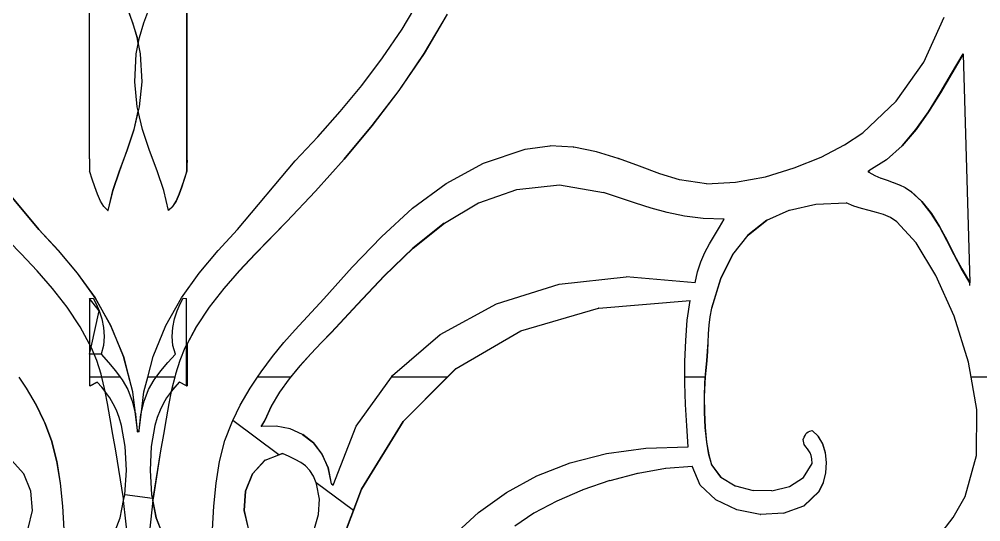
# Model space of a CAD drawing. Header units: inches. Extents: x 3672 to 10975, y -27382 to -746.
# Drawn here: x 4396.46 to 4407.52, y -26762.52 to -26756.74 of the extents above; entities that cross this region are included whole.
import ezdxf

# ---------------------------------------------------------------- set-up
doc = ezdxf.new("R2010")
doc.units = ezdxf.units.IN
doc.header["$LTSCALE"] = 17
doc.header["$MEASUREMENT"] = 0

msp = doc.modelspace()

# ---------------------------------------------------------------- linework, layer by layer
for p, q in [((4400.864, -26756.853), (4401.072, -26756.501)), ((4397.266, -26758.346), (4397.266, -26756.549)), ((4397.706, -26756.628), (4397.763, -26756.783)), ((4397.765, -26756.783), (4397.708, -26756.628)), ((4397.891, -26756.783), (4397.948, -26756.628)), ((4398.383, -26756.555), (4398.384, -26758.483)), ((4398.39, -26758.346), (4398.39, -26756.549)), ((4401.382, -26756.682), (4401.116, -26757.133)), ((4401.118, -26757.133), (4401.384, -26756.682)), ((4406.864, -26757.233), (4407.097, -26756.717)), ((4397.763, -26756.783), (4397.765, -26756.783)), ((4397.763, -26756.783), (4397.813, -26756.951)), ((4397.815, -26756.951), (4397.765, -26756.783)), ((4397.841, -26756.951), (4397.891, -26756.783)), ((4400.639, -26757.186), (4400.864, -26756.853)), ((4397.813, -26756.951), (4397.815, -26756.951)), ((4397.813, -26756.951), (4397.827, -26757.025)), ((4397.828, -26757.019), (4397.815, -26756.951)), ((4397.828, -26757.019), (4397.841, -26756.951)), ((4397.805, -26757.139), (4397.827, -26757.025)), ((4397.827, -26757.025), (4397.828, -26757.019)), ((4397.827, -26757.025), (4397.849, -26757.139)), ((4397.787, -26757.461), (4397.805, -26757.139)), ((4397.849, -26757.139), (4397.867, -26757.461)), ((4400.4, -26757.502), (4400.639, -26757.186)), ((4401.116, -26757.133), (4400.826, -26757.56)), ((4400.828, -26757.56), (4401.118, -26757.133)), ((4401.116, -26757.133), (4401.118, -26757.133)), ((4407.185, -26757.364), (4407.318, -26757.139)), ((4407.318, -26757.143), (4407.187, -26757.364)), ((4407.318, -26757.139), (4407.319, -26757.141)), ((4407.319, -26757.141), (4407.318, -26757.142)), ((4407.319, -26757.141), (4407.318, -26757.143)), ((4407.318, -26757.143), (4407.395, -26759.769)), ((4406.547, -26757.682), (4406.864, -26757.233)), ((4407.053, -26757.588), (4407.185, -26757.364)), ((4407.187, -26757.364), (4407.055, -26757.588)), ((4407.185, -26757.364), (4407.187, -26757.364)), ((4397.816, -26757.749), (4397.787, -26757.461)), ((4397.867, -26757.461), (4397.838, -26757.749)), ((4400.15, -26757.803), (4400.4, -26757.502)), ((4400.826, -26757.56), (4400.517, -26757.965)), ((4400.519, -26757.965), (4400.828, -26757.56)), ((4400.826, -26757.56), (4400.828, -26757.56)), ((4406.918, -26757.805), (4407.053, -26757.588)), ((4407.055, -26757.588), (4406.92, -26757.805)), ((4407.053, -26757.588), (4407.055, -26757.588)), ((4397.827, -26757.796), (4397.816, -26757.749)), ((4397.838, -26757.749), (4397.827, -26757.796)), ((4406.162, -26758.047), (4406.547, -26757.682)), ((4397.827, -26757.796), (4397.776, -26758.01)), ((4397.779, -26758.01), (4397.828, -26757.8)), ((4397.828, -26757.8), (4397.827, -26757.796)), ((4397.877, -26758.01), (4397.828, -26757.8)), ((4399.893, -26758.092), (4400.15, -26757.803)), ((4406.773, -26758.01), (4406.918, -26757.805)), ((4406.92, -26757.805), (4406.775, -26758.01)), ((4406.918, -26757.805), (4406.92, -26757.805)), ((4400.517, -26757.965), (4400.195, -26758.35)), ((4400.197, -26758.35), (4400.519, -26757.965)), ((4400.517, -26757.965), (4400.519, -26757.965)), ((4397.776, -26758.01), (4397.696, -26758.253)), ((4397.698, -26758.253), (4397.779, -26758.01)), ((4397.776, -26758.01), (4397.779, -26758.01)), ((4397.958, -26758.253), (4397.877, -26758.01)), ((4405.951, -26758.187), (4406.162, -26758.047)), ((4406.614, -26758.196), (4406.773, -26758.01)), ((4406.775, -26758.01), (4406.616, -26758.196)), ((4406.773, -26758.01), (4406.775, -26758.01)), ((4399.633, -26758.369), (4399.893, -26758.092)), ((4402.28, -26758.237), (4402.564, -26758.199)), ((4402.564, -26758.199), (4402.566, -26758.199)), ((4402.836, -26758.213), (4402.566, -26758.199)), ((4405.683, -26758.326), (4405.951, -26758.187)), ((4406.434, -26758.357), (4406.614, -26758.196)), ((4406.616, -26758.196), (4406.436, -26758.357)), ((4406.614, -26758.196), (4406.616, -26758.196)), ((4397.696, -26758.253), (4397.61, -26758.484)), ((4397.612, -26758.484), (4397.698, -26758.253)), ((4397.696, -26758.253), (4397.698, -26758.253)), ((4398.043, -26758.484), (4397.958, -26758.253)), ((4401.8, -26758.398), (4402.28, -26758.237)), ((4402.836, -26758.213), (4402.838, -26758.213)), ((4403.098, -26758.265), (4402.838, -26758.213)), ((4403.098, -26758.265), (4403.1, -26758.265)), ((4403.35, -26758.342), (4403.1, -26758.265)), ((4396.021, -26758.369), (4396.683, -26759.159)), ((4396.685, -26759.159), (4396.023, -26758.369)), ((4397.266, -26758.348), (4397.266, -26758.346)), ((4397.266, -26758.348), (4397.266, -26758.488)), ((4398.389, -26758.362), (4398.384, -26758.483)), ((4398.389, -26758.348), (4398.39, -26758.346)), ((4398.389, -26758.362), (4398.389, -26758.348)), ((4398.389, -26758.488), (4398.389, -26758.362)), ((4398.971, -26759.159), (4399.633, -26758.369)), ((4400.195, -26758.35), (4399.865, -26758.718)), ((4399.867, -26758.718), (4400.197, -26758.35)), ((4400.195, -26758.35), (4400.197, -26758.35)), ((4401.371, -26758.629), (4401.8, -26758.398)), ((4403.35, -26758.342), (4403.352, -26758.342)), ((4403.593, -26758.431), (4403.352, -26758.342)), ((4405.375, -26758.452), (4405.683, -26758.326)), ((4406.434, -26758.357), (4406.232, -26758.486)), ((4406.434, -26758.357), (4406.436, -26758.357)), ((4397.27, -26758.498), (4397.266, -26758.488)), ((4397.297, -26758.58), (4397.27, -26758.498)), ((4397.61, -26758.484), (4397.533, -26758.71)), ((4397.535, -26758.71), (4397.612, -26758.484)), ((4397.61, -26758.484), (4397.612, -26758.484)), ((4398.12, -26758.71), (4398.043, -26758.484)), ((4398.383, -26758.5), (4398.356, -26758.58)), ((4398.358, -26758.58), (4398.386, -26758.498)), ((4398.383, -26758.5), (4398.384, -26758.498)), ((4398.384, -26758.483), (4398.384, -26758.491)), ((4398.384, -26758.498), (4398.389, -26758.488)), ((4398.384, -26758.491), (4398.384, -26758.498)), ((4398.386, -26758.498), (4398.384, -26758.498)), ((4398.386, -26758.498), (4398.389, -26758.488)), ((4403.593, -26758.431), (4403.595, -26758.431)), ((4403.827, -26758.518), (4403.595, -26758.431)), ((4403.827, -26758.518), (4403.829, -26758.518)), ((4404.053, -26758.588), (4403.829, -26758.518)), ((4405.042, -26758.553), (4405.375, -26758.452)), ((4406.23, -26758.501), (4406.23, -26758.486)), ((4406.23, -26758.486), (4406.232, -26758.486)), ((4406.23, -26758.501), (4406.232, -26758.501)), ((4406.232, -26758.486), (4406.232, -26758.501)), ((4406.232, -26758.501), (4406.3, -26758.538)), ((4397.326, -26758.668), (4397.297, -26758.58)), ((4398.356, -26758.58), (4398.328, -26758.668)), ((4398.33, -26758.668), (4398.358, -26758.58)), ((4398.358, -26758.58), (4398.356, -26758.58)), ((4400.983, -26758.916), (4401.371, -26758.629)), ((4404.053, -26758.588), (4404.055, -26758.588)), ((4404.365, -26758.633), (4404.055, -26758.588)), ((4404.365, -26758.633), (4404.7, -26758.617)), ((4404.7, -26758.617), (4405.042, -26758.553)), ((4406.3, -26758.538), (4406.302, -26758.538)), ((4406.302, -26758.538), (4406.372, -26758.568)), ((4406.372, -26758.568), (4406.374, -26758.568)), ((4406.374, -26758.568), (4406.443, -26758.594)), ((4406.443, -26758.594), (4406.445, -26758.594)), ((4406.445, -26758.594), (4406.513, -26758.619)), ((4406.513, -26758.619), (4406.516, -26758.619)), ((4406.516, -26758.619), (4406.582, -26758.646)), ((4397.357, -26758.754), (4397.326, -26758.668)), ((4397.533, -26758.71), (4397.478, -26758.94)), ((4397.481, -26758.94), (4397.535, -26758.71)), ((4397.533, -26758.71), (4397.535, -26758.71)), ((4398.175, -26758.94), (4398.12, -26758.71)), ((4398.328, -26758.668), (4398.297, -26758.754)), ((4398.299, -26758.754), (4398.33, -26758.668)), ((4398.33, -26758.668), (4398.328, -26758.668)), ((4399.865, -26758.718), (4399.532, -26759.072)), ((4399.534, -26759.072), (4399.867, -26758.718)), ((4399.865, -26758.718), (4399.867, -26758.718)), ((4401.745, -26758.855), (4402.182, -26758.701)), ((4402.184, -26758.701), (4402.182, -26758.701)), ((4402.184, -26758.701), (4402.673, -26758.647)), ((4402.673, -26758.647), (4403.178, -26758.735)), ((4403.365, -26758.797), (4403.178, -26758.735)), ((4406.582, -26758.646), (4406.584, -26758.646)), ((4406.584, -26758.646), (4406.649, -26758.678)), ((4406.649, -26758.678), (4406.651, -26758.678)), ((4406.651, -26758.678), (4406.712, -26758.72)), ((4406.841, -26758.839), (4406.712, -26758.72)), ((4406.712, -26758.72), (4406.714, -26758.72)), ((4406.714, -26758.72), (4406.843, -26758.839)), ((4397.392, -26758.833), (4397.357, -26758.754)), ((4397.432, -26758.897), (4397.392, -26758.833)), ((4398.262, -26758.833), (4398.222, -26758.897)), ((4398.224, -26758.897), (4398.264, -26758.833)), ((4398.297, -26758.754), (4398.262, -26758.833)), ((4398.264, -26758.833), (4398.262, -26758.833)), ((4398.264, -26758.833), (4398.299, -26758.754)), ((4398.299, -26758.754), (4398.297, -26758.754)), ((4401.35, -26759.087), (4401.743, -26758.855)), ((4401.743, -26758.855), (4401.745, -26758.855)), ((4403.546, -26758.858), (4403.365, -26758.797)), ((4403.727, -26758.916), (4403.546, -26758.858)), ((4405.623, -26758.87), (4405.972, -26758.852)), ((4406.061, -26758.891), (4405.972, -26758.852)), ((4406.95, -26758.976), (4406.841, -26758.839)), ((4406.841, -26758.839), (4406.843, -26758.839)), ((4406.843, -26758.839), (4406.952, -26758.976)), ((4397.478, -26758.94), (4397.432, -26758.897)), ((4397.478, -26758.94), (4397.481, -26758.94)), ((4398.177, -26758.938), (4398.175, -26758.94)), ((4398.177, -26758.94), (4398.175, -26758.94)), ((4398.177, -26758.94), (4398.224, -26758.897)), ((4398.222, -26758.897), (4398.177, -26758.938)), ((4398.177, -26758.938), (4398.177, -26758.94)), ((4398.224, -26758.897), (4398.222, -26758.897)), ((4400.626, -26759.243), (4400.983, -26758.916)), ((4403.913, -26758.966), (4403.727, -26758.916)), ((4404.112, -26759.006), (4403.913, -26758.966)), ((4405.06, -26759.054), (4405.317, -26758.937)), ((4405.317, -26758.937), (4405.319, -26758.937)), ((4405.319, -26758.937), (4405.621, -26758.87)), ((4405.623, -26758.87), (4405.621, -26758.87)), ((4406.149, -26758.919), (4406.061, -26758.891)), ((4406.236, -26758.942), (4406.149, -26758.919)), ((4406.32, -26758.963), (4406.236, -26758.942)), ((4406.402, -26758.988), (4406.32, -26758.963)), ((4396.48, -26759.44), (4396.122, -26759.072)), ((4399.532, -26759.072), (4399.173, -26759.44)), ((4399.176, -26759.44), (4399.534, -26759.072)), ((4399.532, -26759.072), (4399.534, -26759.072)), ((4404.328, -26759.032), (4404.112, -26759.006)), ((4404.569, -26759.042), (4404.328, -26759.032)), ((4404.514, -26759.135), (4404.569, -26759.042)), ((4405.058, -26759.054), (4404.841, -26759.225)), ((4404.843, -26759.225), (4405.06, -26759.054)), ((4405.058, -26759.054), (4405.06, -26759.054)), ((4406.48, -26759.023), (4406.402, -26758.988)), ((4406.555, -26759.072), (4406.48, -26759.023)), ((4406.775, -26759.314), (4406.555, -26759.072)), ((4407.044, -26759.127), (4406.95, -26758.976)), ((4406.95, -26758.976), (4406.952, -26758.976)), ((4406.952, -26758.976), (4407.046, -26759.127)), ((4396.685, -26759.159), (4396.683, -26759.159)), ((4396.683, -26759.159), (4396.907, -26759.401)), ((4396.91, -26759.401), (4396.685, -26759.159)), ((4398.746, -26759.401), (4398.971, -26759.159)), ((4401.348, -26759.087), (4400.988, -26759.374)), ((4400.991, -26759.374), (4401.35, -26759.087)), ((4401.348, -26759.087), (4401.35, -26759.087)), ((4404.457, -26759.228), (4404.514, -26759.135)), ((4407.129, -26759.286), (4407.044, -26759.127)), ((4407.044, -26759.127), (4407.046, -26759.127)), ((4407.046, -26759.127), (4407.132, -26759.286)), ((4400.289, -26759.595), (4400.626, -26759.243)), ((4404.401, -26759.324), (4404.457, -26759.228)), ((4404.841, -26759.225), (4404.665, -26759.449)), ((4404.667, -26759.449), (4404.843, -26759.225)), ((4404.841, -26759.225), (4404.843, -26759.225)), ((4407.213, -26759.45), (4407.129, -26759.286)), ((4407.129, -26759.286), (4407.132, -26759.286)), ((4407.132, -26759.286), (4407.215, -26759.45)), ((4396.91, -26759.401), (4396.907, -26759.401)), ((4396.907, -26759.401), (4397.126, -26759.661)), ((4397.128, -26759.661), (4396.91, -26759.401)), ((4398.528, -26759.661), (4398.746, -26759.401)), ((4400.988, -26759.374), (4400.657, -26759.694)), ((4400.66, -26759.694), (4400.991, -26759.374)), ((4400.988, -26759.374), (4400.991, -26759.374)), ((4404.347, -26759.424), (4404.401, -26759.324)), ((4407.003, -26759.688), (4406.775, -26759.314)), ((4396.663, -26759.635), (4396.48, -26759.44)), ((4399.173, -26759.44), (4398.99, -26759.635)), ((4398.992, -26759.635), (4399.176, -26759.44)), ((4399.173, -26759.44), (4399.176, -26759.44)), ((4404.3, -26759.531), (4404.347, -26759.424)), ((4404.665, -26759.449), (4404.526, -26759.729)), ((4404.528, -26759.729), (4404.667, -26759.449)), ((4404.665, -26759.449), (4404.667, -26759.449)), ((4407.3, -26759.614), (4407.213, -26759.45)), ((4407.213, -26759.45), (4407.215, -26759.45)), ((4407.215, -26759.45), (4407.302, -26759.614)), ((4396.842, -26759.839), (4396.663, -26759.635)), ((4398.99, -26759.635), (4398.812, -26759.839)), ((4398.814, -26759.839), (4398.992, -26759.635)), ((4398.99, -26759.635), (4398.992, -26759.635)), ((4399.961, -26759.958), (4400.289, -26759.595)), ((4404.261, -26759.647), (4404.3, -26759.531)), ((4407.396, -26759.773), (4407.3, -26759.614)), ((4407.3, -26759.614), (4407.302, -26759.614)), ((4407.302, -26759.614), (4407.395, -26759.769)), ((4397.126, -26759.661), (4397.33, -26759.946)), ((4397.128, -26759.661), (4397.126, -26759.661)), ((4397.332, -26759.946), (4397.128, -26759.661)), ((4398.324, -26759.946), (4398.528, -26759.661)), ((4400.657, -26759.694), (4400.347, -26760.025)), ((4400.349, -26760.025), (4400.66, -26759.694)), ((4400.657, -26759.694), (4400.66, -26759.694)), ((4402.67, -26759.79), (4403.44, -26759.706)), ((4403.44, -26759.706), (4403.442, -26759.706)), ((4403.442, -26759.706), (4403.441, -26759.707)), ((4404.233, -26759.774), (4403.442, -26759.706)), ((4404.233, -26759.774), (4404.261, -26759.647)), ((4404.526, -26759.729), (4404.423, -26760.067)), ((4404.425, -26760.067), (4404.528, -26759.729)), ((4404.526, -26759.729), (4404.528, -26759.729)), ((4407.214, -26760.158), (4407.003, -26759.688)), ((4397.009, -26760.054), (4396.842, -26759.839)), ((4398.812, -26759.839), (4398.645, -26760.054)), ((4398.647, -26760.054), (4398.814, -26759.839)), ((4398.812, -26759.839), (4398.814, -26759.839)), ((4401.948, -26760.015), (4402.67, -26759.79)), ((4407.395, -26759.769), (4407.396, -26759.773)), ((4407.396, -26759.774), (4407.396, -26759.773)), ((4407.396, -26759.804), (4407.396, -26759.774)), ((4397.379, -26760.097), (4397.266, -26759.956)), ((4397.266, -26759.956), (4397.266, -26760.479)), ((4397.266, -26759.956), (4397.271, -26759.956)), ((4397.271, -26759.956), (4397.31, -26759.95)), ((4397.31, -26759.95), (4397.345, -26760.016)), ((4397.332, -26759.946), (4397.33, -26759.946)), ((4397.33, -26759.946), (4397.509, -26760.264)), ((4397.512, -26760.264), (4397.332, -26759.946)), ((4398.144, -26760.264), (4398.324, -26759.946)), ((4398.309, -26760.016), (4398.344, -26759.95)), ((4398.344, -26759.95), (4398.383, -26759.956)), ((4398.383, -26760.487), (4398.383, -26759.956)), ((4399.633, -26760.316), (4399.961, -26759.958)), ((4397.16, -26760.281), (4397.009, -26760.054)), ((4397.345, -26760.016), (4397.379, -26760.097)), ((4398.275, -26760.097), (4398.309, -26760.016)), ((4398.645, -26760.054), (4398.494, -26760.281)), ((4398.496, -26760.281), (4398.647, -26760.054)), ((4398.645, -26760.054), (4398.647, -26760.054)), ((4400.347, -26760.025), (4400.048, -26760.345)), ((4400.05, -26760.345), (4400.349, -26760.025)), ((4400.347, -26760.025), (4400.349, -26760.025)), ((4401.301, -26760.369), (4401.948, -26760.015)), ((4402.23, -26760.325), (4403.123, -26760.064)), ((4403.125, -26760.064), (4403.123, -26760.064)), ((4403.125, -26760.064), (4404.177, -26759.979)), ((4404.144, -26760.204), (4404.177, -26759.979)), ((4404.423, -26760.067), (4404.404, -26760.164)), ((4404.407, -26760.164), (4404.425, -26760.067)), ((4404.423, -26760.067), (4404.425, -26760.067)), ((4397.285, -26760.513), (4397.379, -26760.097)), ((4397.379, -26760.097), (4397.408, -26760.189)), ((4397.408, -26760.189), (4397.429, -26760.288)), ((4398.225, -26760.288), (4398.245, -26760.189)), ((4398.245, -26760.189), (4398.275, -26760.097)), ((4404.404, -26760.164), (4404.392, -26760.261)), ((4404.395, -26760.261), (4404.407, -26760.164)), ((4404.404, -26760.164), (4404.407, -26760.164)), ((4407.38, -26760.685), (4407.214, -26760.158)), ((4397.266, -26760.479), (4397.16, -26760.281)), ((4397.429, -26760.288), (4397.437, -26760.391)), ((4397.512, -26760.264), (4397.509, -26760.264)), ((4397.509, -26760.264), (4397.656, -26760.622)), ((4397.659, -26760.622), (4397.512, -26760.264)), ((4397.997, -26760.622), (4398.144, -26760.264)), ((4398.217, -26760.391), (4398.225, -26760.288)), ((4398.389, -26760.479), (4398.496, -26760.281)), ((4398.494, -26760.281), (4398.389, -26760.475)), ((4398.494, -26760.281), (4398.496, -26760.281)), ((4404.125, -26760.439), (4404.144, -26760.204)), ((4404.392, -26760.261), (4404.385, -26760.359)), ((4404.387, -26760.359), (4404.395, -26760.261)), ((4404.392, -26760.261), (4404.395, -26760.261)), ((4397.437, -26760.391), (4397.429, -26760.495)), ((4398.225, -26760.495), (4398.217, -26760.391)), ((4399.504, -26760.459), (4399.633, -26760.316)), ((4400.048, -26760.345), (4399.934, -26760.462)), ((4399.937, -26760.462), (4400.05, -26760.345)), ((4400.048, -26760.345), (4400.05, -26760.345)), ((4400.754, -26760.842), (4401.301, -26760.369)), ((4401.484, -26760.76), (4402.228, -26760.325)), ((4402.228, -26760.325), (4402.23, -26760.325)), ((4404.385, -26760.359), (4404.38, -26760.459)), ((4404.382, -26760.459), (4404.387, -26760.359)), ((4404.385, -26760.359), (4404.387, -26760.359)), ((4397.266, -26760.479), (4397.266, -26760.594)), ((4397.285, -26760.513), (4397.266, -26760.479)), ((4397.266, -26760.594), (4397.285, -26760.513)), ((4397.289, -26760.521), (4397.285, -26760.513)), ((4397.319, -26760.594), (4397.289, -26760.521)), ((4397.429, -26760.495), (4397.4, -26760.594)), ((4398.254, -26760.594), (4398.225, -26760.495)), ((4398.365, -26760.521), (4398.304, -26760.669)), ((4398.383, -26760.487), (4398.365, -26760.521)), ((4398.389, -26760.475), (4398.383, -26760.487)), ((4398.383, -26760.491), (4398.389, -26760.479)), ((4398.383, -26760.491), (4398.383, -26760.487)), ((4398.383, -26760.565), (4398.383, -26760.491)), ((4398.389, -26760.475), (4398.389, -26760.479)), ((4398.389, -26760.479), (4398.389, -26760.594)), ((4399.371, -26760.62), (4399.504, -26760.459)), ((4399.934, -26760.462), (4399.812, -26760.591)), ((4399.814, -26760.591), (4399.937, -26760.462)), ((4399.934, -26760.462), (4399.937, -26760.462)), ((4404.116, -26760.681), (4404.125, -26760.439)), ((4404.38, -26760.459), (4404.375, -26760.562)), ((4404.377, -26760.562), (4404.382, -26760.459)), ((4404.38, -26760.459), (4404.382, -26760.459)), ((4397.266, -26760.594), (4397.266, -26760.859)), ((4397.319, -26760.594), (4397.266, -26760.594)), ((4397.4, -26760.594), (4397.319, -26760.594)), ((4397.349, -26760.669), (4397.319, -26760.594)), ((4397.4, -26760.594), (4397.485, -26760.69)), ((4397.659, -26760.622), (4397.656, -26760.622)), ((4397.656, -26760.622), (4397.762, -26761.028)), ((4397.764, -26761.028), (4397.659, -26760.622)), ((4397.936, -26760.859), (4397.997, -26760.622)), ((4398.169, -26760.69), (4398.254, -26760.594)), ((4398.389, -26760.594), (4398.383, -26760.565)), ((4398.383, -26760.594), (4398.383, -26760.565)), ((4398.383, -26760.594), (4398.389, -26760.594)), ((4398.383, -26760.859), (4398.383, -26760.594)), ((4398.389, -26760.594), (4398.389, -26760.859)), ((4399.24, -26760.797), (4399.371, -26760.62)), ((4399.812, -26760.591), (4399.687, -26760.73)), ((4399.689, -26760.73), (4399.814, -26760.591)), ((4399.812, -26760.591), (4399.814, -26760.591)), ((4404.375, -26760.562), (4404.368, -26760.67)), ((4404.37, -26760.67), (4404.377, -26760.562)), ((4404.375, -26760.562), (4404.377, -26760.562)), ((4397.399, -26760.825), (4397.349, -26760.669)), ((4397.485, -26760.69), (4397.567, -26760.787)), ((4398.087, -26760.787), (4398.169, -26760.69)), ((4398.304, -26760.669), (4398.255, -26760.825)), ((4399.567, -26760.877), (4399.689, -26760.73)), ((4399.687, -26760.73), (4399.58, -26760.859)), ((4399.687, -26760.73), (4399.689, -26760.73)), ((4404.117, -26760.859), (4404.116, -26760.681)), ((4404.368, -26760.67), (4404.356, -26760.784)), ((4404.358, -26760.784), (4404.37, -26760.67)), ((4404.368, -26760.67), (4404.37, -26760.67)), ((4407.41, -26760.859), (4407.38, -26760.685)), ((4397.407, -26760.859), (4397.399, -26760.825)), ((4397.567, -26760.787), (4397.619, -26760.859)), ((4398.034, -26760.859), (4398.087, -26760.787)), ((4398.255, -26760.825), (4398.247, -26760.859)), ((4399.198, -26760.859), (4399.24, -26760.797)), ((4400.742, -26760.859), (4400.754, -26760.842)), ((4400.876, -26761.368), (4401.484, -26760.76)), ((4401.482, -26760.76), (4401.383, -26760.859)), ((4401.482, -26760.76), (4401.484, -26760.76)), ((4404.346, -26760.924), (4404.358, -26760.784)), ((4404.356, -26760.784), (4404.35, -26760.859)), ((4404.356, -26760.784), (4404.358, -26760.784)), ((4396.455, -26760.859), (4396.539, -26760.986)), ((4396.542, -26760.986), (4396.457, -26760.859)), ((4397.266, -26760.859), (4397.266, -26760.96)), ((4397.407, -26760.859), (4397.266, -26760.859)), ((4397.273, -26760.958), (4397.266, -26760.96)), ((4397.355, -26760.916), (4397.273, -26760.958)), ((4397.273, -26760.958), (4397.356, -26760.917)), ((4397.273, -26760.958), (4397.273, -26760.956)), ((4397.356, -26760.917), (4397.355, -26760.916)), ((4397.407, -26760.975), (4397.356, -26760.917)), ((4397.619, -26760.859), (4397.407, -26760.859)), ((4397.439, -26760.99), (4397.407, -26760.859)), ((4397.619, -26760.859), (4397.641, -26760.889)), ((4397.641, -26760.889), (4397.707, -26761.003)), ((4397.892, -26761.028), (4397.936, -26760.859)), ((4398.034, -26760.859), (4397.936, -26760.859)), ((4397.947, -26761.003), (4398.012, -26760.889)), ((4398.012, -26760.889), (4398.034, -26760.859)), ((4398.247, -26760.859), (4398.034, -26760.859)), ((4398.247, -26760.859), (4398.215, -26760.99)), ((4398.299, -26760.916), (4398.247, -26760.975)), ((4398.249, -26760.975), (4398.3, -26760.917)), ((4398.3, -26760.917), (4398.299, -26760.916)), ((4398.383, -26760.958), (4398.3, -26760.917)), ((4398.383, -26760.859), (4398.389, -26760.859)), ((4398.383, -26760.956), (4398.383, -26760.859)), ((4398.383, -26760.956), (4398.389, -26760.96)), ((4398.383, -26760.958), (4398.383, -26760.956)), ((4398.383, -26760.958), (4398.389, -26760.96)), ((4398.389, -26760.859), (4398.389, -26760.96)), ((4399.114, -26760.986), (4399.198, -26760.859)), ((4399.58, -26760.859), (4399.198, -26760.859)), ((4399.565, -26760.877), (4399.453, -26761.032)), ((4399.455, -26761.032), (4399.567, -26760.877)), ((4399.58, -26760.859), (4399.565, -26760.877)), ((4399.565, -26760.877), (4399.567, -26760.877)), ((4400.335, -26761.423), (4400.742, -26760.859)), ((4401.383, -26760.859), (4400.742, -26760.859)), ((4401.383, -26760.859), (4400.874, -26761.368)), ((4404.35, -26760.859), (4404.117, -26760.859)), ((4404.117, -26760.928), (4404.117, -26760.859)), ((4404.124, -26761.175), (4404.117, -26760.928)), ((4404.344, -26760.924), (4404.338, -26761.086)), ((4404.341, -26761.086), (4404.346, -26760.924)), ((4404.35, -26760.859), (4404.344, -26760.924)), ((4404.344, -26760.924), (4404.346, -26760.924)), ((4407.474, -26761.231), (4407.41, -26760.859)), ((4407.688, -26760.859), (4407.41, -26760.859)), ((4396.539, -26760.986), (4396.654, -26761.183)), ((4396.542, -26760.986), (4396.539, -26760.986)), ((4396.656, -26761.183), (4396.542, -26760.986)), ((4397.446, -26761.025), (4397.407, -26760.975)), ((4397.446, -26761.025), (4397.439, -26760.99)), ((4397.455, -26761.036), (4397.446, -26761.025)), ((4397.474, -26761.161), (4397.446, -26761.025)), ((4397.499, -26761.099), (4397.455, -26761.036)), ((4397.707, -26761.003), (4397.759, -26761.135)), ((4397.764, -26761.028), (4397.762, -26761.028)), ((4397.762, -26761.028), (4397.787, -26761.242)), ((4397.792, -26761.26), (4397.764, -26761.028)), ((4397.864, -26761.26), (4397.892, -26761.028)), ((4397.895, -26761.135), (4397.947, -26761.003)), ((4398.199, -26761.036), (4398.154, -26761.099)), ((4398.207, -26761.025), (4398.18, -26761.161)), ((4398.182, -26761.161), (4398.21, -26761.025)), ((4398.207, -26761.025), (4398.199, -26761.036)), ((4398.215, -26760.99), (4398.207, -26761.025)), ((4398.21, -26761.021), (4398.207, -26761.025)), ((4398.21, -26761.025), (4398.249, -26760.975)), ((4398.247, -26760.975), (4398.21, -26761.021)), ((4398.21, -26761.025), (4398.21, -26761.021)), ((4398.249, -26760.975), (4398.247, -26760.975)), ((4399, -26761.183), (4399.114, -26760.986)), ((4399.453, -26761.032), (4399.357, -26761.192)), ((4399.36, -26761.192), (4399.455, -26761.032)), ((4399.453, -26761.032), (4399.455, -26761.032)), ((4396.656, -26761.183), (4396.654, -26761.183)), ((4396.654, -26761.183), (4396.739, -26761.359)), ((4396.741, -26761.358), (4396.656, -26761.183)), ((4397.505, -26761.338), (4397.474, -26761.161)), ((4397.54, -26761.167), (4397.499, -26761.099)), ((4397.576, -26761.241), (4397.54, -26761.167)), ((4397.759, -26761.135), (4397.789, -26761.26)), ((4397.864, -26761.26), (4397.895, -26761.135)), ((4398.114, -26761.167), (4398.078, -26761.241)), ((4398.154, -26761.099), (4398.114, -26761.167)), ((4398.18, -26761.161), (4398.149, -26761.338)), ((4398.151, -26761.338), (4398.182, -26761.161)), ((4398.18, -26761.161), (4398.182, -26761.161)), ((4398.915, -26761.358), (4399, -26761.183)), ((4404.137, -26761.421), (4404.124, -26761.175)), ((4404.338, -26761.086), (4404.341, -26761.086)), ((4404.338, -26761.086), (4404.34, -26761.262)), ((4404.342, -26761.262), (4404.341, -26761.086)), ((4397.608, -26761.322), (4397.576, -26761.241)), ((4397.792, -26761.26), (4397.787, -26761.242)), ((4397.787, -26761.242), (4397.789, -26761.26)), ((4397.789, -26761.26), (4397.794, -26761.278)), ((4397.789, -26761.26), (4397.815, -26761.472)), ((4397.798, -26761.289), (4397.792, -26761.26)), ((4397.794, -26761.278), (4397.792, -26761.26)), ((4397.794, -26761.278), (4397.796, -26761.289)), ((4397.796, -26761.289), (4397.798, -26761.289)), ((4397.796, -26761.289), (4397.815, -26761.472)), ((4397.817, -26761.472), (4397.798, -26761.289)), ((4397.839, -26761.472), (4397.864, -26761.26)), ((4397.839, -26761.472), (4397.857, -26761.289)), ((4397.857, -26761.289), (4397.864, -26761.26)), ((4398.078, -26761.241), (4398.046, -26761.322)), ((4399.357, -26761.192), (4399.285, -26761.355)), ((4399.287, -26761.355), (4399.36, -26761.192)), ((4399.357, -26761.192), (4399.36, -26761.192)), ((4404.34, -26761.262), (4404.342, -26761.262)), ((4404.34, -26761.262), (4404.349, -26761.438)), ((4404.351, -26761.438), (4404.342, -26761.262)), ((4407.47, -26761.76), (4407.474, -26761.231)), ((4396.739, -26761.359), (4396.741, -26761.358)), ((4396.739, -26761.359), (4396.752, -26761.385)), ((4396.754, -26761.385), (4396.741, -26761.358)), ((4396.752, -26761.385), (4396.829, -26761.589)), ((4396.754, -26761.385), (4396.752, -26761.385)), ((4396.831, -26761.589), (4396.754, -26761.385)), ((4397.536, -26761.52), (4397.505, -26761.338)), ((4397.635, -26761.414), (4397.608, -26761.322)), ((4398.046, -26761.322), (4398.018, -26761.414)), ((4398.149, -26761.338), (4398.118, -26761.52)), ((4398.12, -26761.52), (4398.151, -26761.338)), ((4398.149, -26761.338), (4398.151, -26761.338)), ((4398.825, -26761.589), (4398.902, -26761.385)), ((4398.902, -26761.385), (4398.915, -26761.358)), ((4399.444, -26761.753), (4398.915, -26761.358)), ((4399.285, -26761.355), (4399.24, -26761.428)), ((4399.242, -26761.428), (4399.287, -26761.355)), ((4399.285, -26761.355), (4399.287, -26761.355)), ((4400.874, -26761.368), (4400.394, -26762.149)), ((4400.397, -26762.149), (4400.876, -26761.368)), ((4400.874, -26761.368), (4400.876, -26761.368)), ((4397.678, -26761.656), (4397.635, -26761.414)), ((4397.815, -26761.472), (4397.817, -26761.472)), ((4397.815, -26761.472), (4397.816, -26761.487)), ((4397.816, -26761.487), (4397.828, -26761.479)), ((4397.828, -26761.479), (4397.817, -26761.472)), ((4397.817, -26761.474), (4397.817, -26761.472)), ((4397.828, -26761.479), (4397.839, -26761.472)), ((4397.828, -26761.479), (4397.837, -26761.487)), ((4397.837, -26761.487), (4397.839, -26761.472)), ((4398.018, -26761.414), (4397.976, -26761.656)), ((4399.24, -26761.428), (4399.242, -26761.428)), ((4399.415, -26761.422), (4399.242, -26761.428)), ((4399.574, -26761.453), (4399.415, -26761.422)), ((4399.574, -26761.453), (4399.576, -26761.453)), ((4399.718, -26761.519), (4399.576, -26761.453)), ((4400.071, -26762.101), (4400.335, -26761.423)), ((4404.154, -26761.663), (4404.137, -26761.421)), ((4404.349, -26761.438), (4404.351, -26761.438)), ((4404.349, -26761.438), (4404.365, -26761.606)), ((4404.367, -26761.606), (4404.351, -26761.438)), ((4405.5, -26761.529), (4405.509, -26761.513)), ((4405.509, -26761.513), (4405.519, -26761.5)), ((4405.519, -26761.5), (4405.533, -26761.489)), ((4405.533, -26761.489), (4405.552, -26761.48)), ((4405.552, -26761.48), (4405.579, -26761.472)), ((4405.579, -26761.472), (4405.581, -26761.472)), ((4405.579, -26761.472), (4405.649, -26761.537)), ((4405.651, -26761.537), (4405.581, -26761.472)), ((4396.829, -26761.589), (4396.89, -26761.828)), ((4396.831, -26761.589), (4396.829, -26761.589)), ((4396.892, -26761.828), (4396.831, -26761.589)), ((4397.569, -26761.707), (4397.536, -26761.52)), ((4398.118, -26761.52), (4398.084, -26761.707)), ((4398.086, -26761.707), (4398.12, -26761.52)), ((4398.118, -26761.52), (4398.12, -26761.52)), ((4398.763, -26761.828), (4398.825, -26761.589)), ((4399.718, -26761.519), (4399.72, -26761.519)), ((4399.718, -26761.519), (4399.842, -26761.617)), ((4399.844, -26761.617), (4399.72, -26761.519)), ((4399.842, -26761.617), (4399.941, -26761.746)), ((4399.842, -26761.617), (4399.844, -26761.617)), ((4399.943, -26761.746), (4399.844, -26761.617)), ((4404.365, -26761.606), (4404.367, -26761.606)), ((4404.365, -26761.606), (4404.39, -26761.752)), ((4404.392, -26761.752), (4404.367, -26761.606)), ((4405.478, -26761.575), (4405.49, -26761.55)), ((4405.489, -26761.633), (4405.478, -26761.575)), ((4405.49, -26761.55), (4405.5, -26761.529)), ((4405.649, -26761.537), (4405.7, -26761.625)), ((4405.649, -26761.537), (4405.651, -26761.537)), ((4405.702, -26761.625), (4405.651, -26761.537)), ((4405.7, -26761.625), (4405.731, -26761.729)), ((4405.7, -26761.625), (4405.702, -26761.625)), ((4405.733, -26761.729), (4405.702, -26761.625)), ((4397.657, -26762.255), (4397.569, -26761.707)), ((4397.691, -26761.931), (4397.678, -26761.656)), ((4397.976, -26761.656), (4397.963, -26761.931)), ((4398.084, -26761.707), (4397.997, -26762.255)), ((4397.999, -26762.255), (4398.086, -26761.707)), ((4398.084, -26761.707), (4398.086, -26761.707)), ((4399.487, -26761.736), (4399.444, -26761.753)), ((4399.444, -26761.753), (4399.488, -26761.736)), ((4399.488, -26761.736), (4399.487, -26761.736)), ((4399.563, -26761.772), (4399.488, -26761.736)), ((4402.797, -26761.844), (4403.214, -26761.738)), ((4403.214, -26761.738), (4403.666, -26761.677)), ((4403.666, -26761.677), (4404.154, -26761.663)), ((4405.509, -26761.661), (4405.489, -26761.633)), ((4405.527, -26761.685), (4405.509, -26761.661)), ((4405.543, -26761.707), (4405.527, -26761.685)), ((4405.556, -26761.732), (4405.543, -26761.707)), ((4405.567, -26761.762), (4405.556, -26761.732)), ((4405.731, -26761.729), (4405.733, -26761.729)), ((4405.731, -26761.729), (4405.743, -26761.843)), ((4405.745, -26761.843), (4405.733, -26761.729)), ((4396.512, -26761.971), (4396.37, -26761.816)), ((4396.89, -26761.828), (4396.93, -26762.079)), ((4396.892, -26761.828), (4396.89, -26761.828)), ((4396.933, -26762.079), (4396.892, -26761.828)), ((4398.723, -26762.079), (4398.763, -26761.828)), ((4399.283, -26761.816), (4399.141, -26761.971)), ((4399.143, -26761.971), (4399.286, -26761.816)), ((4399.286, -26761.816), (4399.283, -26761.816)), ((4399.286, -26761.816), (4399.444, -26761.753)), ((4399.633, -26761.805), (4399.563, -26761.772)), ((4399.696, -26761.84), (4399.633, -26761.805)), ((4399.753, -26761.88), (4399.696, -26761.84)), ((4399.941, -26761.746), (4400.011, -26761.904)), ((4399.941, -26761.746), (4399.943, -26761.746)), ((4400.013, -26761.904), (4399.943, -26761.746)), ((4402.413, -26761.994), (4402.797, -26761.844)), ((4404.39, -26761.752), (4404.392, -26761.752)), ((4404.39, -26761.752), (4404.423, -26761.868)), ((4404.425, -26761.868), (4404.392, -26761.752)), ((4405.575, -26761.801), (4405.567, -26761.762)), ((4405.579, -26761.853), (4405.575, -26761.801)), ((4405.743, -26761.843), (4405.735, -26761.96)), ((4405.737, -26761.96), (4405.745, -26761.843)), ((4405.743, -26761.843), (4405.745, -26761.843)), ((4407.34, -26762.234), (4407.47, -26761.76)), ((4397.672, -26762.213), (4397.691, -26761.931)), ((4397.963, -26761.931), (4397.981, -26762.213)), ((4399.802, -26761.932), (4399.753, -26761.88)), ((4399.844, -26761.999), (4399.802, -26761.932)), ((4400.011, -26761.904), (4400.013, -26761.904)), ((4400.011, -26761.904), (4400.048, -26762.087)), ((4400.05, -26762.087), (4400.013, -26761.904)), ((4403.578, -26761.966), (4403.894, -26761.908)), ((4403.894, -26761.908), (4403.896, -26761.908)), ((4403.896, -26761.908), (4404.199, -26761.882)), ((4404.29, -26762.101), (4404.199, -26761.882)), ((4404.423, -26761.868), (4404.528, -26762.011)), ((4404.423, -26761.868), (4404.425, -26761.868)), ((4404.53, -26762.011), (4404.425, -26761.868)), ((4405.482, -26762.014), (4405.579, -26761.853)), ((4405.735, -26761.96), (4405.707, -26762.073)), ((4405.709, -26762.073), (4405.737, -26761.96)), ((4405.735, -26761.96), (4405.737, -26761.96)), ((4396.592, -26762.172), (4396.512, -26761.971)), ((4399.141, -26761.971), (4399.061, -26762.172)), ((4399.063, -26762.172), (4399.143, -26761.971)), ((4399.141, -26761.971), (4399.143, -26761.971)), ((4399.874, -26762.074), (4399.844, -26761.999)), ((4402.062, -26762.185), (4402.413, -26761.994)), ((4403.254, -26762.05), (4402.942, -26762.157)), ((4403.254, -26762.05), (4403.256, -26762.05)), ((4403.256, -26762.05), (4403.576, -26761.966)), ((4403.576, -26761.966), (4403.578, -26761.966)), ((4404.528, -26762.011), (4404.53, -26762.011)), ((4404.53, -26762.011), (4404.696, -26762.111)), ((4405.319, -26762.118), (4405.482, -26762.014)), ((4396.609, -26762.392), (4396.592, -26762.172)), ((4396.93, -26762.079), (4396.956, -26762.342)), ((4396.933, -26762.079), (4396.93, -26762.079)), ((4396.958, -26762.342), (4396.933, -26762.079)), ((4398.698, -26762.342), (4398.723, -26762.079)), ((4399.061, -26762.172), (4399.044, -26762.392)), ((4399.047, -26762.392), (4399.063, -26762.172)), ((4399.061, -26762.172), (4399.063, -26762.172)), ((4400.302, -26762.393), (4399.874, -26762.074)), ((4399.879, -26762.087), (4399.874, -26762.074)), ((4399.911, -26762.264), (4399.879, -26762.087)), ((4400.035, -26763.101), (4400.397, -26762.149)), ((4400.048, -26762.087), (4400.05, -26762.087)), ((4400.071, -26762.101), (4400.05, -26762.087)), ((4400.05, -26762.087), (4400.07, -26762.102)), ((4400.07, -26762.102), (4400.071, -26762.101)), ((4400.394, -26762.149), (4400.302, -26762.393)), ((4400.394, -26762.149), (4400.397, -26762.149)), ((4402.647, -26762.282), (4402.94, -26762.157)), ((4402.94, -26762.157), (4402.942, -26762.157)), ((4404.472, -26762.271), (4404.29, -26762.101)), ((4404.696, -26762.111), (4404.698, -26762.111)), ((4404.698, -26762.111), (4404.9, -26762.164)), ((4404.9, -26762.164), (4404.903, -26762.164)), ((4405.117, -26762.167), (4404.903, -26762.164)), ((4405.117, -26762.167), (4405.319, -26762.118)), ((4405.657, -26762.175), (4405.485, -26762.34)), ((4405.488, -26762.34), (4405.66, -26762.175)), ((4405.707, -26762.073), (4405.657, -26762.175)), ((4405.657, -26762.175), (4405.66, -26762.175)), ((4405.66, -26762.175), (4405.709, -26762.073)), ((4405.707, -26762.073), (4405.709, -26762.073)), ((4397.621, -26762.477), (4397.659, -26762.279)), ((4397.659, -26762.279), (4397.657, -26762.255)), ((4397.659, -26762.279), (4397.672, -26762.213)), ((4397.712, -26762.756), (4397.659, -26762.279)), ((4397.99, -26762.254), (4397.672, -26762.213)), ((4397.994, -26762.279), (4397.934, -26762.829)), ((4397.981, -26762.213), (4397.99, -26762.254)), ((4397.997, -26762.255), (4397.99, -26762.254)), ((4397.99, -26762.254), (4397.994, -26762.279)), ((4397.995, -26762.271), (4397.994, -26762.279)), ((4397.994, -26762.279), (4397.996, -26762.286)), ((4397.997, -26762.255), (4397.995, -26762.271)), ((4397.996, -26762.279), (4397.995, -26762.271)), ((4397.996, -26762.279), (4397.999, -26762.255)), ((4397.996, -26762.286), (4397.996, -26762.279)), ((4398.035, -26762.477), (4397.996, -26762.279)), ((4397.996, -26762.286), (4398.033, -26762.477)), ((4397.997, -26762.255), (4397.999, -26762.255)), ((4399.901, -26762.439), (4399.911, -26762.264)), ((4401.741, -26762.417), (4402.062, -26762.185)), ((4402.382, -26762.422), (4402.645, -26762.282)), ((4402.645, -26762.282), (4402.647, -26762.282)), ((4404.713, -26762.386), (4404.472, -26762.271)), ((4407.203, -26762.476), (4407.34, -26762.234)), ((4396.562, -26762.602), (4396.609, -26762.392)), ((4396.956, -26762.342), (4396.972, -26762.614)), ((4396.958, -26762.342), (4396.956, -26762.342)), ((4396.974, -26762.614), (4396.958, -26762.342)), ((4398.682, -26762.614), (4398.698, -26762.342)), ((4399.044, -26762.392), (4399.047, -26762.392)), ((4399.044, -26762.392), (4399.092, -26762.602)), ((4399.094, -26762.602), (4399.047, -26762.392)), ((4400.302, -26762.393), (4400.033, -26763.101)), ((4404.982, -26762.439), (4404.713, -26762.386)), ((4405.252, -26762.426), (4405.485, -26762.34)), ((4405.485, -26762.34), (4405.488, -26762.34)), ((4397.535, -26762.697), (4397.621, -26762.477)), ((4398.035, -26762.477), (4398.033, -26762.477)), ((4398.033, -26762.477), (4398.118, -26762.697)), ((4398.121, -26762.697), (4398.035, -26762.477)), ((4399.854, -26762.601), (4399.901, -26762.439)), ((4401.45, -26762.687), (4401.741, -26762.417)), ((4402.159, -26762.57), (4402.38, -26762.422)), ((4402.38, -26762.422), (4402.382, -26762.422)), ((4404.982, -26762.439), (4404.985, -26762.439)), ((4405.25, -26762.426), (4404.985, -26762.439)), ((4405.25, -26762.426), (4405.252, -26762.426)), ((4407.036, -26762.689), (4407.203, -26762.476))]:
    msp.add_line(p, q)

doc.saveas('drawing.dxf')
